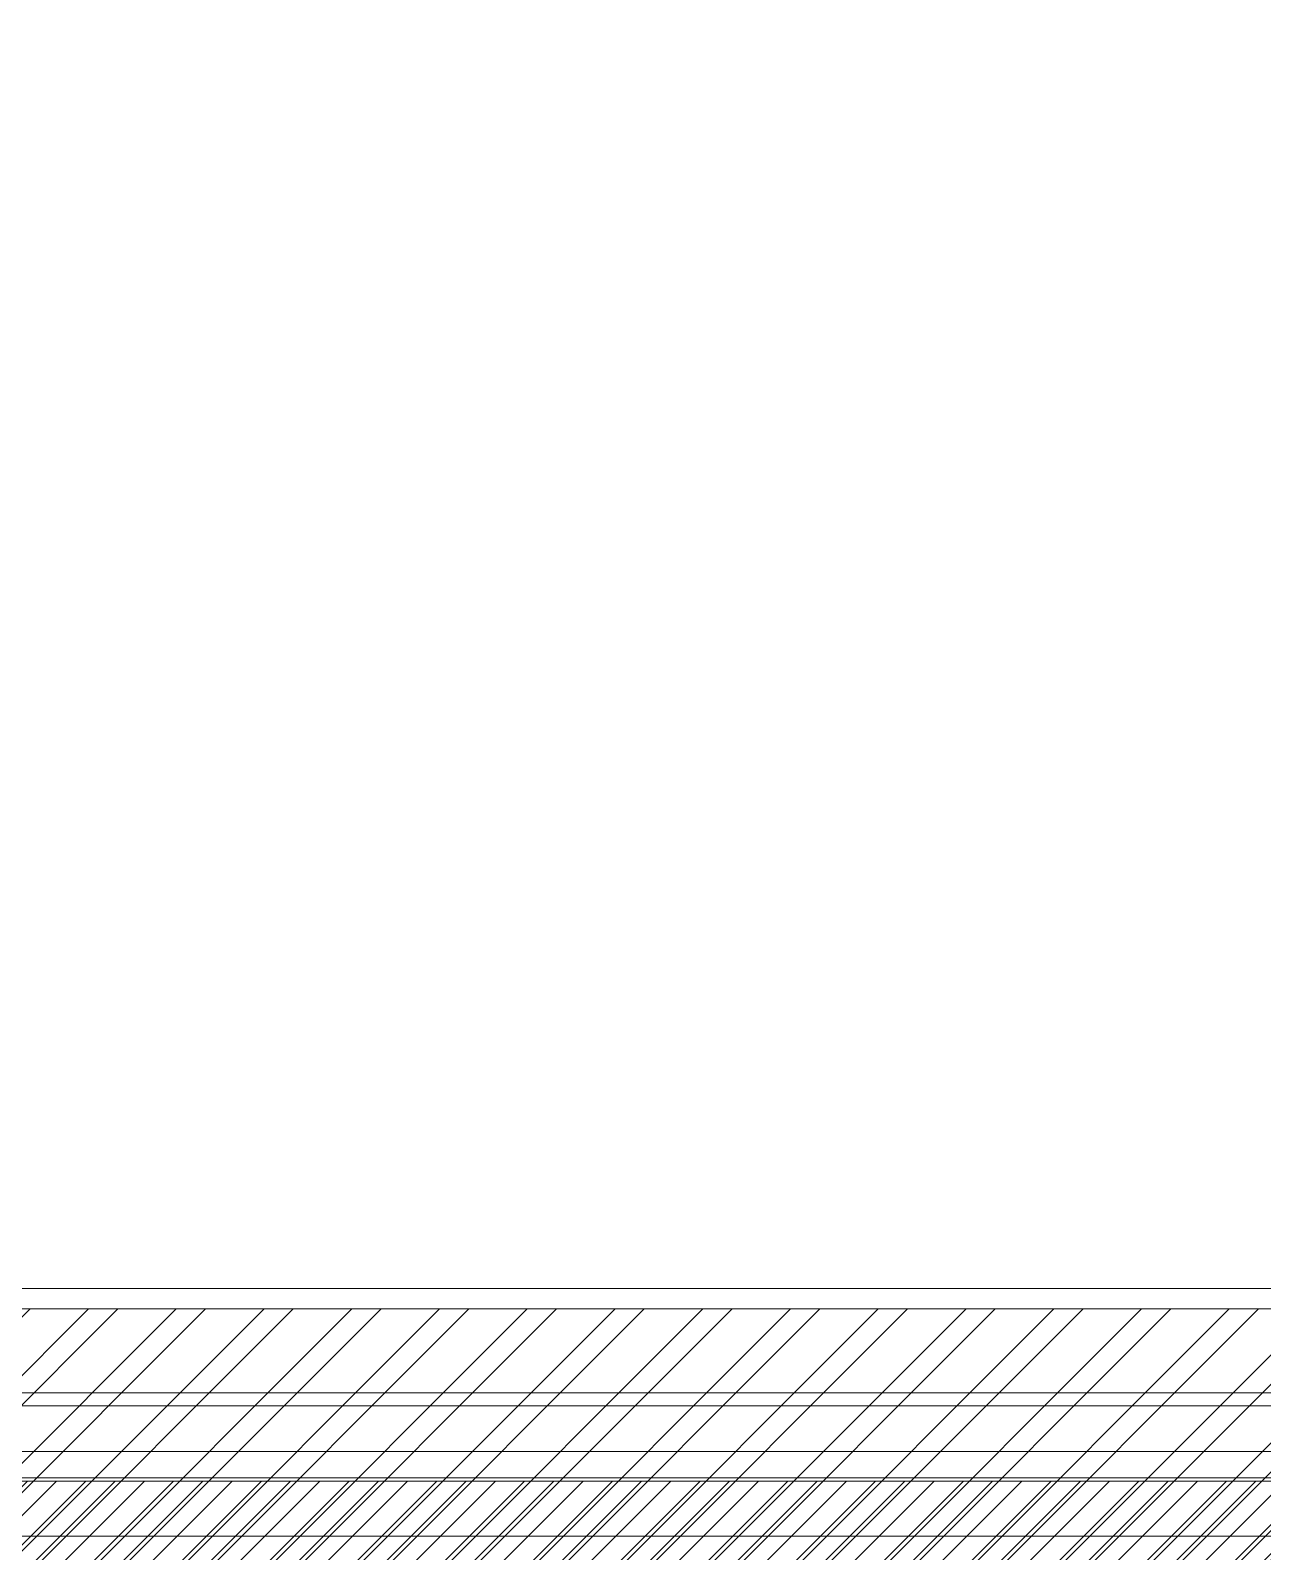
# Model space of a CAD drawing. Header units: millimetres. Extents: x 964 to 1969, y -17351 to -16641.
# Drawn here: x 1362.51 to 1381.42, y -17074.68 to -17051.33 of the extents above; entities that cross this region are included whole.
import ezdxf

# ---------------------------------------------------------------- set-up
doc = ezdxf.new("R2010")
doc.units = ezdxf.units.MM
doc.layers.get('0').update_dxf_attribs({"lineweight": 20})
for name, color, linetype, lineweight in [('aa.drawing', 8, 'Continuous', 100), ('chip_top.drawing', 3, 'Continuous', 100), ('DIM（标注）', 3, 'Continuous', 9), ('胶框', 7, 'Continuous', 18)]:
    doc.layers.add(name, color=color, linetype=linetype, lineweight=lineweight)

# ---------------------------------------------------------------- blocks, each defined once
blk = doc.blocks.new('afwe322323f')
at = {"color": 7}
blk.add_lwpolyline([(192.49, 977.918), (289.29, 977.918), (289.29, 975.864), (294.29, 975.864), (294.29, 977.918), (299.29, 977.918), (299.29, 975.864), (304.29, 975.864), (304.29, 977.918), (309.97, 977.918), (309.97, 999.904), (310.47, 999.904), (310.47, 1002.904), (309.97, 1002.904), (309.97, 1021.904), (310.47, 1021.904), (310.47, 1024.904), (309.97, 1024.904), (309.97, 1046.904), (310.47, 1046.904), (310.47, 1049.904), (309.97, 1049.904), (309.97, 1148.744)], dxfattribs=at)
blk.add_lwpolyline([(309.47, 1197.894), (172.31, 1197.894), (172.31, 978.618), (309.47, 978.618)], close=True, dxfattribs=at)
at = {"layer": '胶框', "lineweight": 0}
blk.add_line((172.31, 978.618), (309.47, 978.618), dxfattribs=at)
blk = doc.blocks.new('fwe23232f')
at = {"color": 7}
blk.add_line((1060.969, 233.271), (1196.829, 233.271), dxfattribs=at)

msp = doc.modelspace()

# ---------------------------------------------------------------- hatches: boundary and pattern name
h = msp.add_hatch()
h.set_pattern_fill('ANSI32', color=8, scale=0.1)
h.set_pattern_definition([(45, (-499.4809, 36.5041), (-0.67351921, 0.67351921), []), (45, (-499.0319, 36.5041), (-0.67351921, 0.67351921), [])])
h.paths.add_polyline_path([(1442.327, -16842.358, 0.414214), (1437.327, -16837.358), (1287.327, -16837.358, 0.414214), (1282.327, -16842.358), (1282.327, -17082.358, 0.414214), (1287.327, -17087.358), (1437.327, -17087.358, 0.414214), (1442.327, -17082.358)])
h.paths.add_polyline_path([(1430.327, -17070.958), (1294.327, -17070.958), (1294.327, -16853.758), (1430.327, -16853.758)], flags=16)
at = {"lineweight": 5}
h = msp.add_hatch(dxfattribs=at)
h.set_pattern_fill('ANSI31', color=5, scale=0.1)
h.set_pattern_definition([(45, (-469.99094, -823.8561), (-0.224506403, 0.224506403), [])])
h.paths.add_polyline_path([(1432.507, -16851.47), (1292.147, -16851.47), (1292.147, -17078.43), (1326.365, -17078.43), (1327.2, -17079.265), (1379.451, -17079.265), (1380.286, -17078.43), (1432.507, -17078.43)])
h.paths.add_polyline_path([(1293.777, -17073.6), (1293.777, -16853.1), (1430.877, -16853.1), (1430.877, -17073.6)], flags=16)

# ---------------------------------------------------------------- linework, layer by layer
at = {"color": 5, "lineweight": 5}
msp.add_lwpolyline([(1293.777, -16853.1), (1430.877, -16853.1), (1430.877, -17073.6), (1293.777, -17073.6)], close=True, dxfattribs=at)
at = {"color": 2, "lineweight": 5}
msp.add_lwpolyline([(1293.827, -16853.15), (1430.827, -16853.15), (1430.827, -17073.55), (1293.827, -17073.55)], close=True, dxfattribs=at)
at = {"color": 251, "true_color": 0x636466}
msp.add_lwpolyline([(1294.327, -17070.958), (1430.327, -17070.958), (1430.327, -16853.758), (1294.327, -16853.758)], close=True, dxfattribs=at)
at = {"layer": 'aa.drawing', "color": 1, "linetype": 'Continuous', "lineweight": 5}
msp.add_lwpolyline([(1294.647, -17070.646), (1430.007, -17070.646), (1430.007, -16854.07), (1294.647, -16854.07)], close=True, dxfattribs=at)
at = {"layer": 'chip_top.drawing', "color": 125, "linetype": 'Continuous', "lineweight": 5}
msp.add_lwpolyline([(1292.847, -17074.446), (1431.807, -17074.446), (1431.807, -16852.27), (1292.847, -16852.27)], close=True, dxfattribs=at)
msp.add_lwpolyline([(1292.847, -17074.446), (1431.807, -17074.446), (1431.807, -16852.27), (1292.847, -16852.27)], close=True, dxfattribs=at)
at = {"layer": 'chip_top.drawing', "color": 4, "linetype": 'Continuous', "lineweight": 5}
msp.add_lwpolyline([(1292.847, -17074.446), (1431.807, -17074.446), (1431.807, -16852.27), (1292.847, -16852.27)], close=True, dxfattribs=at)

# ---------------------------------------------------------------- block references
at = {"layer": 'DIM（标注）', "color": 7}
for name, p in [('afwe322323f', (1121.437, -18051.064)), ('fwe23232f', (233.428, -17305.517))]:
    msp.add_blockref(name, p, dxfattribs=at)

doc.saveas('drawing.dxf')
